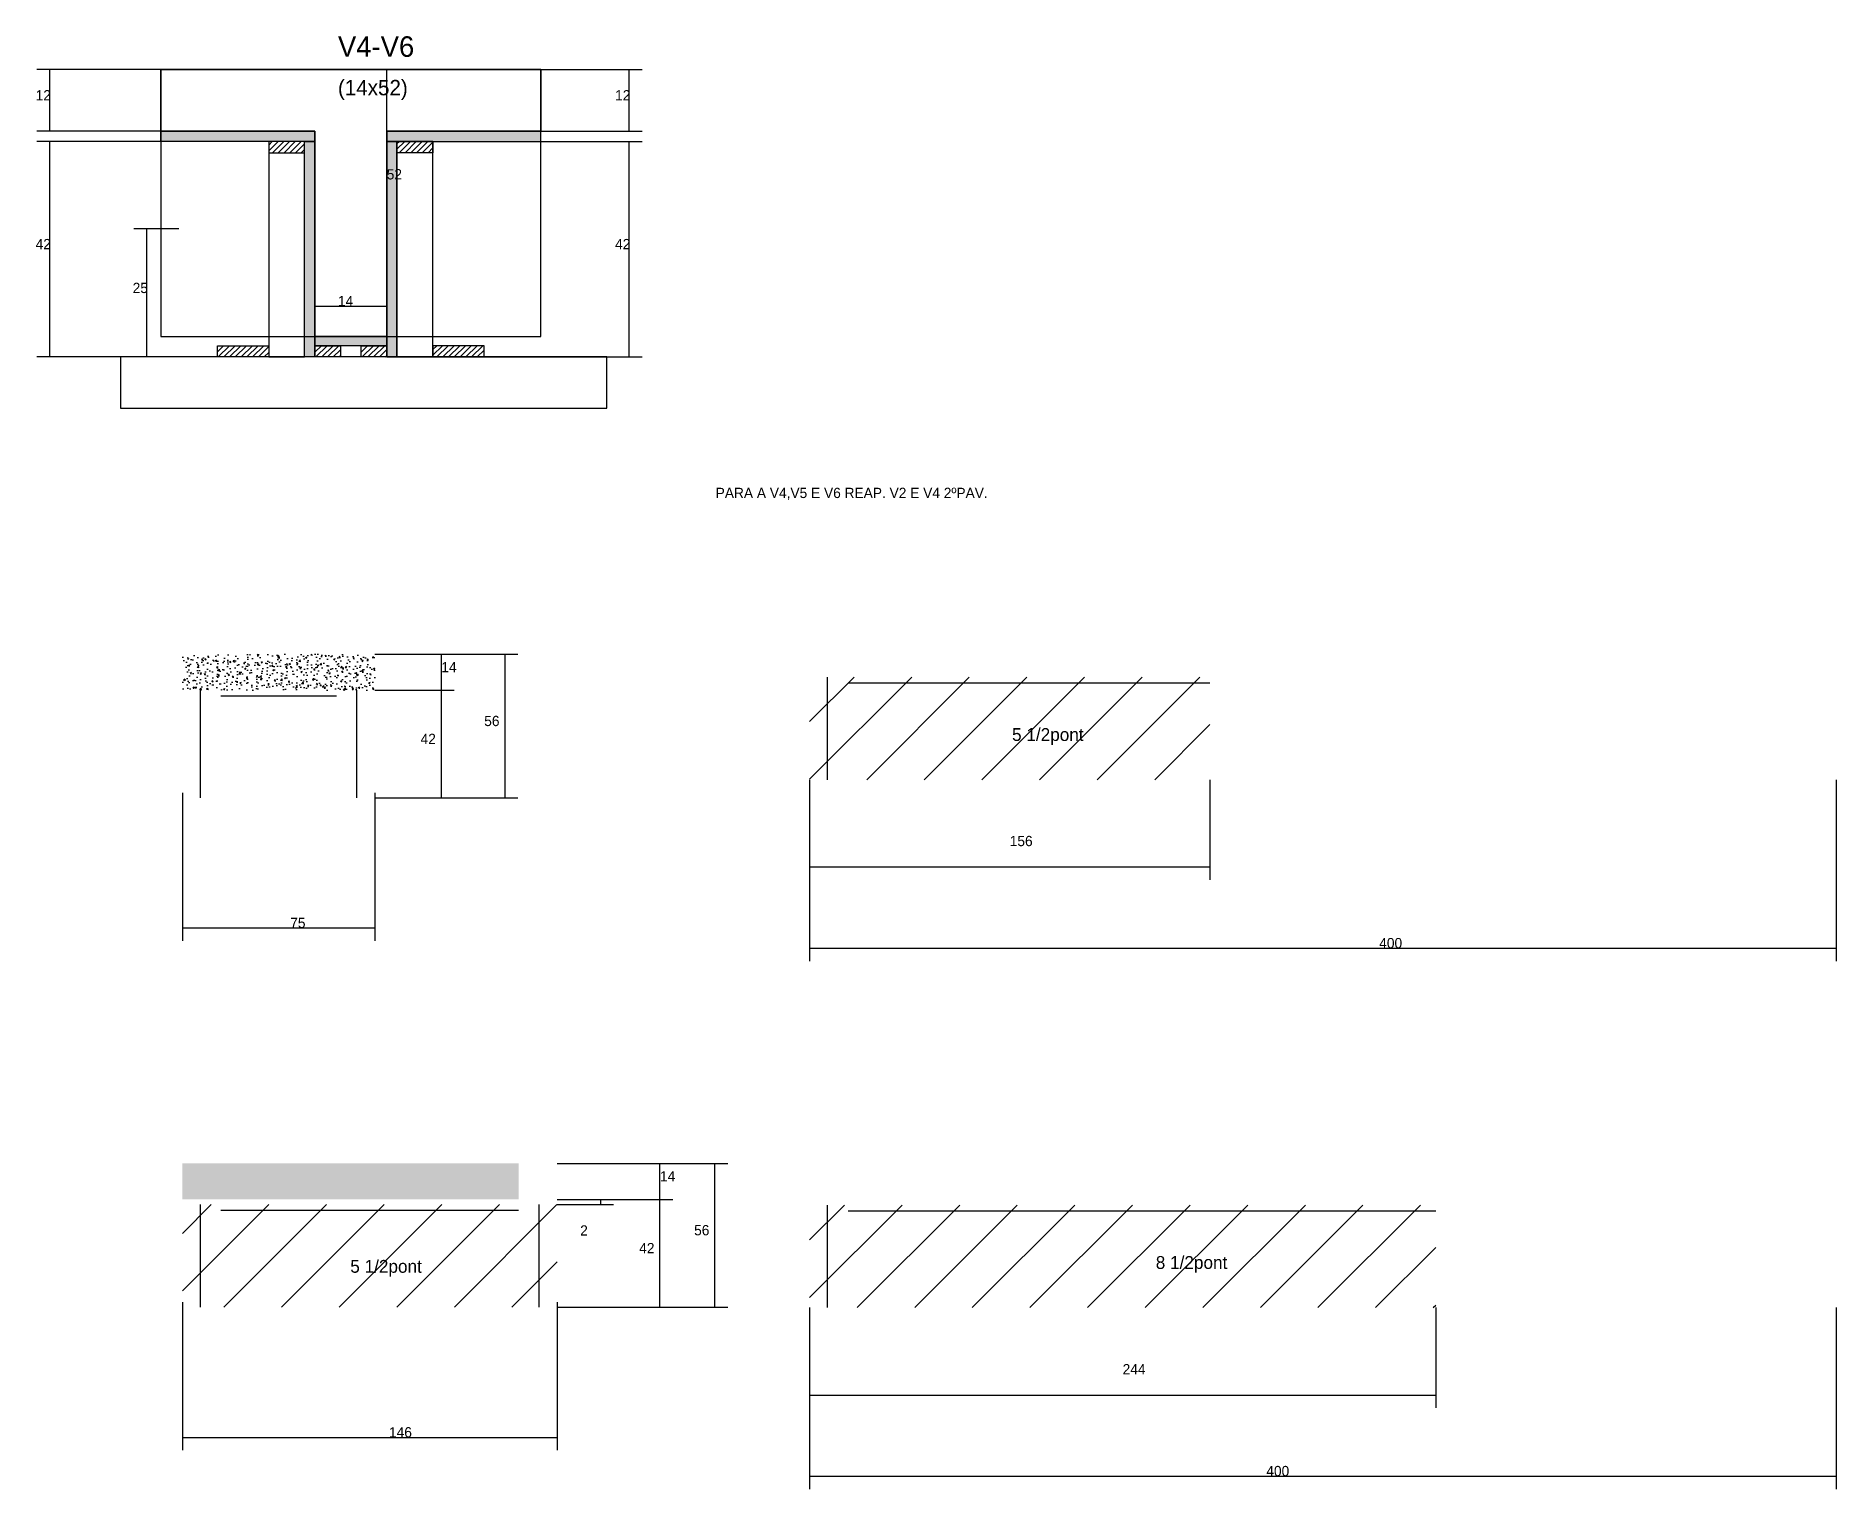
# Model space of a CAD drawing. Header units: metres. Extents: x 129156 to 130879, y 31026 to 31593.
# Drawn here: x 129156 to 129857, y 31026 to 31593 of the extents above; entities outside this region: 1.
import ezdxf

# ---------------------------------------------------------------- set-up
doc = ezdxf.new("R2010")
doc.units = ezdxf.units.M
for name, color, linetype in [('CONCRETO', 251, 'Continuous'), ('COTA', 4, 'Continuous'), ('Cota Seção (2x)', 4, 'Continuous'), ('Hachura', 253, 'Continuous'), ('Madeira', 126, 'Continuous'), ('NOMENCLATURA', 7, 'Continuous'), ('Painéis', 200, 'Continuous'), ('PONTALETE', 2, 'Continuous'), ('SARR_2.2x7', 40, 'Continuous'), ('Texto Seção', 7, 'Continuous')]:
    doc.layers.add(name, color=color, linetype=linetype)

msp = doc.modelspace()

# ---------------------------------------------------------------- hatches: boundary and pattern name
at = {"layer": 'COTA'}
h = msp.add_hatch(dxfattribs=at)
h.set_pattern_fill('AR-CONC', scale=0.03)
h.paths.add_polyline_path([(129212.9, 31351.8), (129212.9, 31337.8), (129287.9, 31337.8), (129287.9, 31351.8)])
h = msp.add_hatch(dxfattribs=at)
h.set_pattern_fill('AR-CONC', scale=0.03)
h.paths.add_polyline_path([(129212.9, 31153.3), (129212.9, 31139.3), (129343.9, 31139.3), (129343.9, 31153.3)])
at = {"layer": 'Hachura'}
h = msp.add_hatch(color=8, dxfattribs=at)
h.dxf.hatch_style = 1
h.paths.add_polyline_path([(129204.5, 31551.7), (129204.5, 31555.7), (129204.5, 31555.7), (129264.5, 31555.7), (129264.5, 31555.7), (129264.5, 31551.7), (129264.5, 31551.7), (129204.5, 31551.7)])
h = msp.add_hatch(color=8, dxfattribs=at)
h.dxf.hatch_style = 1
h.paths.add_polyline_path([(129352.5, 31551.7), (129352.5, 31555.7), (129352.5, 31555.7), (129292.5, 31555.7), (129292.5, 31555.7), (129292.5, 31551.7), (129292.5, 31551.7), (129352.5, 31551.7)])
h = msp.add_hatch(dxfattribs=at)
h.set_pattern_fill('ANSI31', scale=0.5)
h.paths.add_polyline_path([(129246.5, 31551.7), (129246.5, 31547.3), (129246.5, 31547.3), (129260.5, 31547.3), (129260.5, 31547.3), (129260.5, 31551.7), (129260.5, 31551.7), (129246.5, 31551.7)])
h = msp.add_hatch(color=8, dxfattribs=at)
h.dxf.hatch_style = 1
h.paths.add_polyline_path([(129260.5, 31551.7), (129264.5, 31551.7), (129264.5, 31551.7), (129264.5, 31467.7), (129264.5, 31467.7), (129260.5, 31467.7), (129260.5, 31467.7), (129260.5, 31551.7)])
h = msp.add_hatch(color=8, dxfattribs=at)
h.dxf.hatch_style = 1
h.paths.add_polyline_path([(129296.5, 31551.7), (129292.5, 31551.7), (129292.5, 31551.7), (129292.5, 31467.7), (129292.5, 31467.7), (129296.5, 31467.7), (129296.5, 31467.7), (129296.5, 31551.7)])
h = msp.add_hatch(dxfattribs=at)
h.set_pattern_fill('ANSI31', scale=0.5)
h.paths.add_polyline_path([(129310.5, 31551.7), (129310.5, 31547.3), (129310.5, 31547.3), (129296.5, 31547.3), (129296.5, 31547.3), (129296.5, 31551.7), (129296.5, 31551.7), (129310.5, 31551.7)])
h = msp.add_hatch(color=8, dxfattribs=at)
h.dxf.hatch_style = 1
h.paths.add_polyline_path([(129264.5, 31472.1), (129264.5, 31475.7), (129264.5, 31475.7), (129292.5, 31475.7), (129292.5, 31475.7), (129292.5, 31472.1), (129292.5, 31472.1), (129264.5, 31472.1)])
h = msp.add_hatch(dxfattribs=at)
h.set_pattern_fill('ANSI31', scale=0.5)
h.paths.add_polyline_path([(129226.5, 31467.7), (129226.5, 31472.1), (129226.5, 31472.1), (129246.5, 31472.1), (129246.5, 31472.1), (129246.5, 31467.7), (129246.5, 31467.7), (129226.5, 31467.7)])
h = msp.add_hatch(dxfattribs=at)
h.set_pattern_fill('ANSI31', scale=0.5)
h.paths.add_polyline_path([(129264.5, 31467.7), (129264.5, 31472.1), (129264.5, 31472.1), (129274.5, 31472.1), (129274.5, 31472.1), (129274.5, 31467.7), (129274.5, 31467.7), (129264.5, 31467.7)])
h = msp.add_hatch(dxfattribs=at)
h.set_pattern_fill('ANSI31', scale=0.5)
h.paths.add_polyline_path([(129282.5, 31467.7), (129282.5, 31472.1), (129282.5, 31472.1), (129292.5, 31472.1), (129292.5, 31472.1), (129292.5, 31467.7), (129292.5, 31467.7), (129282.5, 31467.7)])
h = msp.add_hatch(dxfattribs=at)
h.set_pattern_fill('ANSI31', scale=0.5)
h.paths.add_polyline_path([(129330.5, 31467.7), (129330.5, 31472.1), (129330.5, 31472.1), (129310.5, 31472.1), (129310.5, 31472.1), (129310.5, 31467.7), (129310.5, 31467.7), (129330.5, 31467.7)])
h = msp.add_hatch(dxfattribs=at)
h.set_pattern_fill('ANSI31', scale=5)
h.paths.add_polyline_path([(129613.3, 31302.9), (129613.3, 31342.9), (129457.3, 31342.9), (129457.3, 31302.9)])
h = msp.add_hatch(dxfattribs=at)
h.set_pattern_fill('ANSI31', scale=5)
h.paths.add_polyline_path([(129358.9, 31097.3), (129358.9, 31137.3), (129212.9, 31137.3), (129212.9, 31097.3)])
h = msp.add_hatch(dxfattribs=at)
h.set_pattern_fill('ANSI31', scale=5)
h.paths.add_polyline_path([(129701.3, 31137.1), (129457.3, 31137.1), (129457.3, 31097.1), (129701.3, 31097.1)])

# ---------------------------------------------------------------- linework, layer by layer
at = {"layer": 'CONCRETO'}
for points in [[(129292.5, 31555.7), (129292.5, 31545.7), (129292.5, 31475.7), (129264.5, 31475.7), (129264.5, 31555.7), (129204.5, 31555.7), (129204.5, 31579.7), (129292.5, 31579.7), (129352.5, 31579.7), (129352.5, 31555.7)], [(129204.5, 31475.7), (129352.5, 31475.7), (129352.5, 31579.7), (129204.5, 31579.7)]]:
    msp.add_lwpolyline(points, close=True, dxfattribs=at)
at = {"layer": 'COTA'}
for p, q in [((129204.5, 31579.7), (129156.2, 31579.7)), ((129161.2, 31555.7), (129161.2, 31579.7)), ((129352.5, 31579.7), (129392, 31579.7)), ((129387, 31555.7), (129387, 31579.7)), ((129204.5, 31555.7), (129156.2, 31555.7)), ((129352.5, 31555.7), (129392, 31555.7)), ((129204.5, 31551.7), (129156.2, 31551.7)), ((129161.2, 31467.7), (129161.2, 31551.7)), ((129310.5, 31551.7), (129392, 31551.7)), ((129387, 31467.7), (129387, 31551.7)), ((129211.5, 31517.6), (129194, 31517.6)), ((129199, 31467.7), (129199, 31517.6)), ((129226.5, 31467.7), (129156.2, 31467.7)), ((129211.5, 31467.7), (129194, 31467.7)), ((129330.5, 31467.7), (129392, 31467.7)), ((129287.9, 31351.8), (129318.8, 31351.8)), ((129287.9, 31351.8), (129343.6, 31351.8)), ((129313.8, 31337.8), (129313.8, 31351.8)), ((129338.6, 31295.8), (129338.6, 31351.8)), ((129287.9, 31337.8), (129318.8, 31337.8)), ((129287.9, 31337.8), (129318.8, 31337.8)), ((129313.8, 31295.8), (129313.8, 31337.8)), ((129457.3, 31302.9), (129457.3, 31232.2)), ((129457.3, 31302.9), (129457.3, 31263.9)), ((129613.3, 31302.9), (129613.3, 31263.9)), ((129857.3, 31302.9), (129857.3, 31232.2)), ((129212.9, 31297.8), (129212.9, 31240.1)), ((129287.9, 31297.8), (129287.9, 31240.1)), ((129287.9, 31295.8), (129318.8, 31295.8)), ((129287.9, 31295.8), (129343.6, 31295.8)), ((129457.3, 31268.9), (129613.3, 31268.9)), ((129212.9, 31245.1), (129287.9, 31245.1)), ((129457.3, 31237.2), (129857.3, 31237.2)), ((129358.9, 31153.3), (129404, 31153.3)), ((129358.9, 31153.3), (129425.4, 31153.3)), ((129399, 31139.3), (129399, 31153.3)), ((129420.4, 31097.3), (129420.4, 31153.3)), ((129358.9, 31139.3), (129404, 31139.3)), ((129358.9, 31139.3), (129404, 31139.3)), ((129358.9, 31139.3), (129380.9, 31139.3)), ((129375.9, 31137.3), (129375.9, 31139.3)), ((129399, 31097.3), (129399, 31139.3)), ((129358.9, 31137.3), (129380.9, 31137.3)), ((129212.9, 31099.3), (129212.9, 31041.5)), ((129358.9, 31099.3), (129358.9, 31041.5)), ((129358.9, 31097.3), (129404, 31097.3)), ((129358.9, 31097.3), (129425.4, 31097.3)), ((129457.3, 31097.1), (129457.3, 31058)), ((129457.3, 31097.1), (129457.3, 31026.4)), ((129701.3, 31097.1), (129701.3, 31058)), ((129857.3, 31097.1), (129857.3, 31026.4)), ((129457.3, 31063), (129701.3, 31063)), ((129212.9, 31046.5), (129358.9, 31046.5)), ((129457.3, 31031.4), (129857.3, 31031.4))]:
    msp.add_line(p, q, dxfattribs=at)
at = {"layer": 'Cota Seção (2x)'}
for p, q in [((129264.5, 31579.7), (129297.5, 31579.7)), ((129292.5, 31475.7), (129292.5, 31579.7)), ((129264.5, 31475.7), (129264.5, 31492.5)), ((129292.5, 31475.7), (129292.5, 31492.5)), ((129264.5, 31487.5), (129292.5, 31487.5)), ((129264.5, 31475.7), (129297.5, 31475.7))]:
    msp.add_line(p, q, dxfattribs=at)
at = {"layer": 'Madeira'}
for points in [[(129246.5, 31551.7), (129246.5, 31547.3), (129260.5, 31547.3), (129260.5, 31551.7)], [(129246.5, 31467.7), (129260.5, 31467.7), (129260.5, 31551.7), (129246.5, 31551.7)], [(129310.5, 31551.7), (129310.5, 31547.3), (129296.5, 31547.3), (129296.5, 31551.7)], [(129310.5, 31551.7), (129296.5, 31551.7), (129296.5, 31467.7), (129310.5, 31467.7)], [(129226.5, 31467.7), (129226.5, 31472.1), (129246.5, 31472.1), (129246.5, 31467.7)], [(129264.5, 31467.7), (129264.5, 31472.1), (129274.5, 31472.1), (129274.5, 31467.7)], [(129282.5, 31467.7), (129282.5, 31472.1), (129292.5, 31472.1), (129292.5, 31467.7)], [(129330.5, 31467.7), (129330.5, 31472.1), (129310.5, 31472.1), (129310.5, 31467.7)], [(129188.7, 31447.7), (129378.3, 31447.7), (129378.3, 31467.7), (129188.7, 31467.7)]]:
    msp.add_lwpolyline(points, close=True, dxfattribs=at)
at = {"layer": 'Painéis'}
for p, q in [((129204.5, 31555.7), (129264.5, 31555.7)), ((129204.5, 31551.7), (129204.5, 31555.7)), ((129264.5, 31551.7), (129264.5, 31555.7)), ((129292.5, 31555.7), (129352.5, 31555.7)), ((129292.5, 31551.7), (129292.5, 31555.7)), ((129352.5, 31551.7), (129352.5, 31555.7)), ((129264.5, 31467.7), (129264.5, 31551.7)), ((129292.5, 31467.7), (129292.5, 31551.7))]:
    msp.add_line(p, q, dxfattribs=at)
for points in [[(129204.5, 31551.7), (129204.5, 31555.7), (129264.5, 31555.7), (129264.5, 31551.7)], [(129352.5, 31551.7), (129352.5, 31555.7), (129292.5, 31555.7), (129292.5, 31551.7)], [(129260.5, 31551.7), (129264.5, 31551.7), (129264.5, 31467.7), (129260.5, 31467.7)], [(129296.5, 31551.7), (129292.5, 31551.7), (129292.5, 31467.7), (129296.5, 31467.7)], [(129264.5, 31472.1), (129264.5, 31475.7), (129292.5, 31475.7), (129292.5, 31472.1)]]:
    msp.add_lwpolyline(points, close=True, dxfattribs=at)
at = {"layer": 'SARR_2.2x7'}
for p, q in [((129464.3, 31302.9), (129464.3, 31342.9)), ((129219.9, 31295.8), (129219.9, 31337.8)), ((129227.9, 31335.6), (129272.9, 31335.6)), ((129280.9, 31295.8), (129280.9, 31337.8)), ((129472.3, 31340.7), (129613.3, 31340.7)), ((129219.9, 31097.3), (129219.9, 31137.3)), ((129227.9, 31135.1), (129343.9, 31135.1)), ((129351.9, 31097.3), (129351.9, 31137.3)), ((129464.3, 31097.1), (129464.3, 31137.1)), ((129472.3, 31134.9), (129701.3, 31134.9))]:
    msp.add_line(p, q, dxfattribs=at)

# ---------------------------------------------------------------- texts
at = {"layer": 'COTA'}
for s, p in [('12', (129155.7, 31567.7)), ('12', (129381.5, 31567.7)), ('42', (129155.7, 31509.7)), ('42', (129381.5, 31509.7)), ('25', (129193.5, 31492.6)), ('14', (129313.8, 31344.8)), ('56', (129330.5, 31323.8)), ('42', (129305.7, 31316.8)), ('156', (129535.3, 31277)), ('75', (129254.9, 31245.1)), ('400', (129679.3, 31237.2)), ('14', (129399, 31146.3)), ('2', (129367.9, 31125.2)), ('56', (129412.3, 31125.3)), ('42', (129390.9, 31118.3)), ('244', (129579.3, 31071.1)), ('146', (129293.4, 31046.5)), ('400', (129635.3, 31031.4))]:
    msp.add_text(s, height=4, dxfattribs=at).set_placement(p)
at = {"layer": 'Cota Seção (2x)'}
for s, p in [('52', (129292.5, 31536.9)), ('14', (129273.5, 31487.5))]:
    msp.add_text(s, height=4, dxfattribs=at).set_placement(p)
at = {"layer": 'NOMENCLATURA'}
for s, p in [('5 1/2pont', (129536.2, 31318)), ('5 1/2pont', (129278.3, 31110.7)), ('8 1/2pont', (129592.2, 31112.2))]:
    msp.add_text(s, height=5, dxfattribs=at).set_placement(p)
at = {"layer": 'PONTALETE'}
for s, p in [('PARA A V4,V5 E V6 REAP. V2 E V4 2ºPAV.', (129420.7, 31412.7)), ('PARA A V13 REAP. V18 E V32 2ºPAV.', (130785.5, 31373.5))]:
    msp.add_text(s, height=4, dxfattribs=at).set_placement(p)
at = {"layer": 'Texto Seção'}
for s, height, p in [('V4-V6', 8, (129273.5, 31584.7)), ('(14x52)', 6, (129273.5, 31569.7))]:
    msp.add_text(s, height=height, dxfattribs=at).set_placement(p)

doc.saveas('drawing.dxf')
